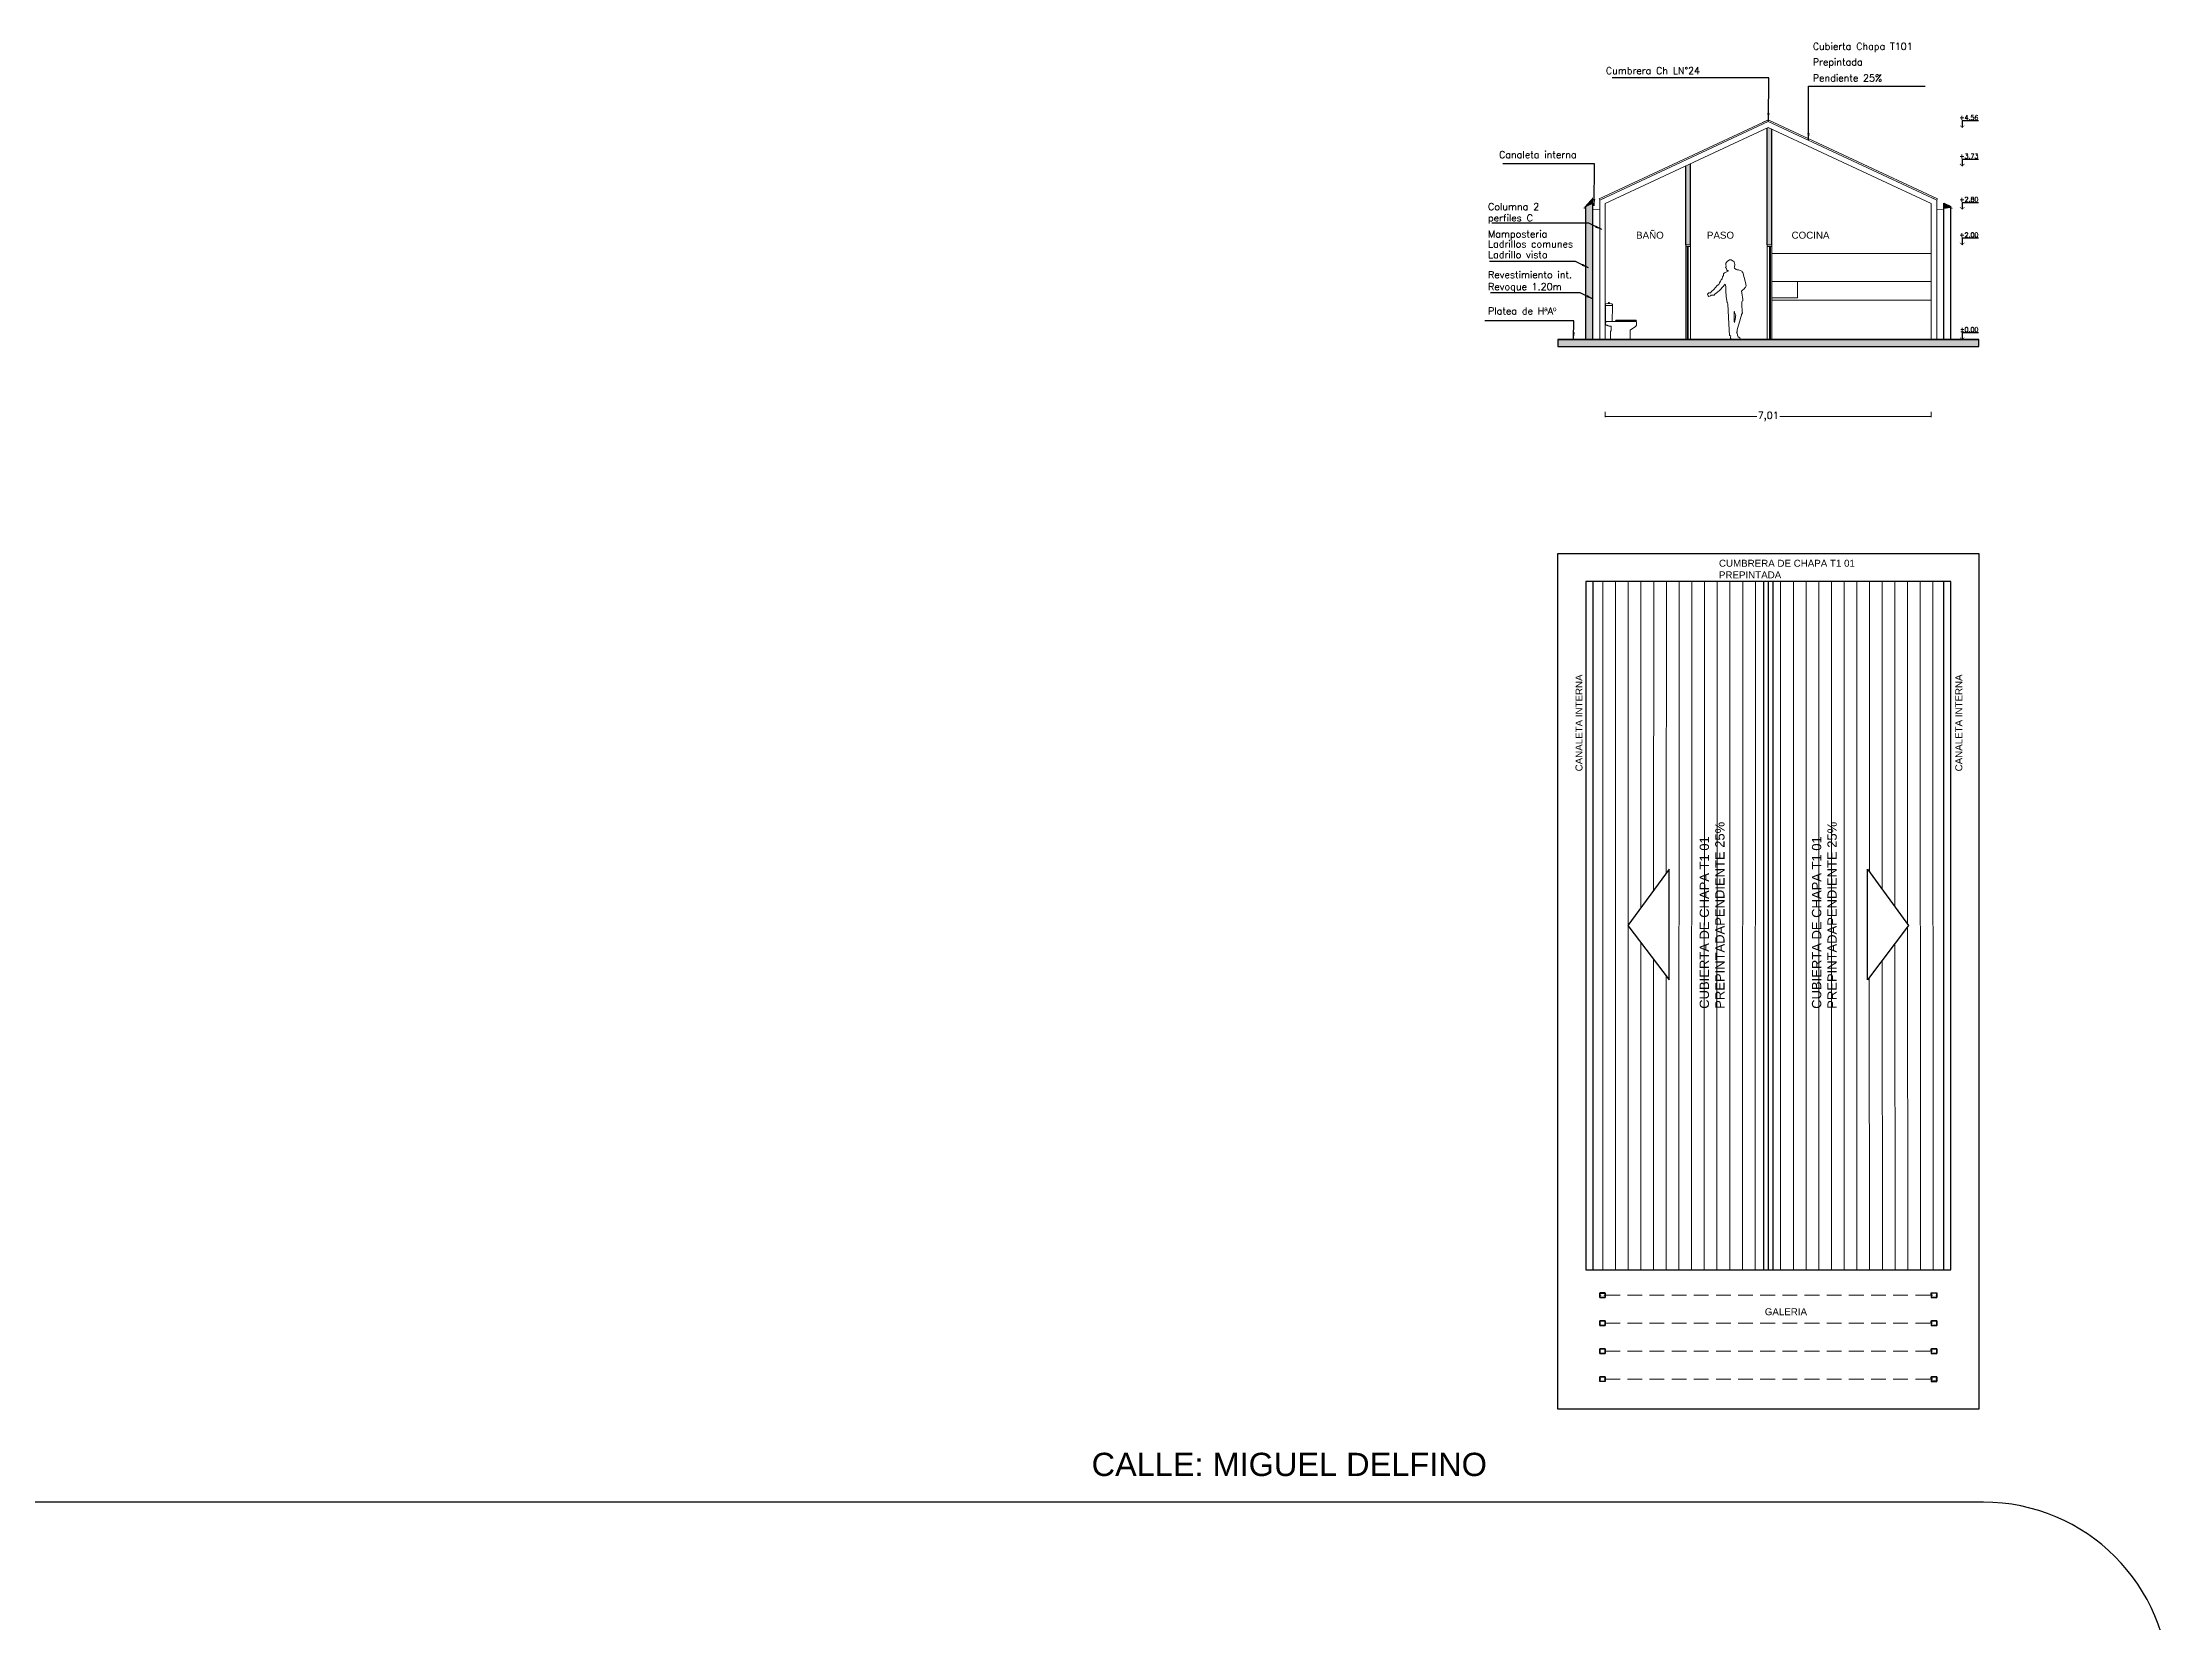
# Model space of a CAD drawing. Header units: metres. Extents: x 5593058 to 5593183, y 6971841 to 6972020.
# Drawn here: x 5593120.74 to 5593166.47, y 6971977.98 to 6972011.95 of the extents above; entities that cross this region are included whole.
import ezdxf
from ezdxf.enums import TextEntityAlignment as Align

# ---------------------------------------------------------------- set-up
doc = ezdxf.new("R2010")
doc.units = ezdxf.units.M
doc.header["$LTSCALE"] = 0.1
doc.header["$PDMODE"] = 35
doc.header["$PDSIZE"] = -3
for name, pattern in [('ACAD_ISO03W100', [30, 12, -18]), ('HIDDEN', [9.524999999999999, 6.35, -3.175]), ('HIDDEN2', [4.762499999999999, 3.175, -1.5875])]:
    doc.linetypes.add(name, pattern=pattern)
for name, color, linetype, lineweight in [('0-COTAS', 9, 'Continuous', 0), ('A-ABERTURAS', 1, 'Continuous', 0), ('A-MOBILIARIO', 1, 'Continuous', 5), ('A-PISOS', 252, 'Continuous', 0), ('A-PLANILLA LOCALES', 2, 'Continuous', 0), ('A-PROYECCIONES', 253, 'ACAD_ISO03W100', 0), ('B Mobiliario', 1, 'Continuous', 0)]:
    doc.layers.add(name, color=color, linetype=linetype, lineweight=lineweight)
for name, color, linetype in [('00 veredas', 252, 'Continuous'), ('A - MUROS', 2, 'Continuous'), ('A - PISOS', 1, 'Continuous'), ('A - PROYECCION', 1, 'HIDDEN2'), ('A - TEXTOS', 1, 'Continuous'), ('A - VISTA 2', 2, 'Continuous'), ('A- HACH_MURO', 10, 'Continuous'), ('Borde Rio', 160, 'Continuous'), ('PLANTA DE TECHOS', 1, 'Continuous'), ('simb_cota nivel', 1, 'Continuous')]:
    doc.layers.add(name, color=color, linetype=linetype)
doc.styles.add('arial', font='arial.ttf')
doc.styles.add('COTAS', font='arial.ttf', dxfattribs={"width": 0.7})
doc.styles.add('ROMANS', font='romans')
doc.styles.get("Standard").update_dxf_attribs({"font": 'simplex.shx'})
doc.dimstyles.new('1-100', dxfattribs={"dimscale": 0.05, "dimtxt": 6, "dimasz": 3, "dimexe": 1.25, "dimexo": 0.625, "dimtad": 0, "dimzin": 1, "dimtxsty": 'COTAS', "dimcen": 0, "dimazin": 0, "dimtm": 1e-09, "dimtfac": 1, "dimtofl": 0, "dimtmove": 0, "dimatfit": 3, "dimfxl": 1.25, "dimarcsym": 0})
doc.dimstyles.new('EST-1.100', dxfattribs={"dimtxt": 0.15, "dimasz": 0.01, "dimexe": 0.015, "dimexo": 0, "dimgap": 0.05, "dimtad": 0, "dimtxsty": 'Standard', "dimblk": 'DOT', "dimcen": 0.02, "dimclrd": 256, "dimclre": 256, "dimclrt": 256, "dimazin": 0, "dimtfac": 1, "dimtmove": 0, "dimatfit": 3, "dimfxl": 0.1, "dimfxlon": 1, "dimlwd": -1, "dimlwe": -1, "dimarcsym": 0})

# ---------------------------------------------------------------- blocks, each defined once
blk = doc.blocks.new('PERFIL C 120')
blk.add_lwpolyline([(0.1049999995157123, 1.862645149230957e-09), (0.1200000001117587, 1.862645149230957e-09), (0.1200000001117587, 0.05000000167638063), (0, 0.05000000353902578), (0, 3.725290298461914e-09), (0.01500000059604645, 1.862645149230957e-09), (0.01500000059604645, 0.002000002190470695), (0.001999999396502972, 0.002000002190470695), (0.002000000327825546, 0.04800000321120024), (0.1184000009670854, 0.04800000134855509), (0.1184000009670854, 0.002000002190470695), (0.1049999995157123, 0.002000002190470695)], close=True)
blk = doc.blocks.new('EST MET')
at = {"layer": 'A-PROYECCIONES', "color": 253, "linetype": 'HIDDEN', "ltscale": 0.5}
blk.add_line((0.1200000001117587, -1.862645149230957e-09), (7.1304637696594, 0), dxfattribs=at)
at = {"layer": 'A - VISTA 2'}
blk.add_blockref('PERFIL C 120', (0, -3.725290298461914e-09), dxfattribs=at)
at = {"layer": 'A - VISTA 2', "xscale": -1, "rotation": 180}
blk.add_blockref('PERFIL C 120', (0, 3.725290298461914e-09), dxfattribs=at)
at = {"layer": 'A - VISTA 2', "xscale": -1}
blk.add_blockref('PERFIL C 120', (7.250463769771159, -1.396983861923218e-07), dxfattribs=at)
at = {"layer": 'A - VISTA 2', "rotation": 180}
blk.add_blockref('PERFIL C 120', (7.250463769771159, -1.322478055953979e-07), dxfattribs=at)
blk = doc.blocks.new('_Dot')
at = {"color": 0, "linetype": 'ByBlock', "lineweight": -2}
blk.add_line((-0.5, 0), (-1, 0), dxfattribs=at)
at = {"color": 0, "linetype": 'ByBlock', "const_width": 0.5}
blk.add_lwpolyline([(-0.25, 0, 1), (0.25, 0, 1)], format="xyb", close=True, dxfattribs=at)
blk = doc.blocks.new('*D181')
at = {"layer": '0-COTAS', "transparency": 16777216}
for p, q in [((5593154.342035215, 6972004.012604863), (5593154.342035215, 6972003.897604863)), ((5593154.352035215, 6972003.912604863), (5593157.600838481, 6972003.912604863)), ((5593161.342498891, 6972003.912604863), (5593158.093695625, 6972003.912604863)), ((5593161.352498891, 6972004.012604863), (5593161.352498891, 6972003.897604863))]:
    blk.add_line(p, q, dxfattribs=at)
at = {"layer": 'Defpoints', "color": 0, "transparency": 16777216}
for p in [(5593154.342035215, 6972004.364535985), (5593161.352498891, 6972004.364535985), (5593161.352498891, 6972003.912604863)]:
    blk.add_point(p, dxfattribs=at)
at = {"layer": '0-COTAS', "transparency": 16777216, "xscale": 0.01, "yscale": 0.01, "zscale": 0.01, "rotation": 180}
blk.add_blockref('_Dot', (5593154.342035215, 6972003.912604863), dxfattribs=at)
at = {"layer": '0-COTAS', "transparency": 16777216, "xscale": 0.01, "yscale": 0.01, "zscale": 0.01}
blk.add_blockref('_Dot', (5593161.352498891, 6972003.912604863), dxfattribs=at)
at = {"layer": '0-COTAS', "transparency": 16777216, "insert": (5593157.847267053, 6972003.912604863), "char_height": 0.15, "attachment_point": 5}
blk.add_mtext('7,01', dxfattribs=at)
blk = doc.blocks.new('ca_ba_wc014')
for p, q in [((-11.24655365245417, 73.0999999998603), (3.999004470184445, 73.0999999998603)), ((-5.12377459090203, 77.49549995944835), (-2.12377459090203, 77.49549995944835)), ((-4.522138778585941, 77.99838909995742), (-2.725410403683782, 77.99838909995742)), ((1.864240618422627, 38.5), (-9.111789800226688, 38.5)), ((14.3490606690757, 41), (15.3490606690757, 41)), ((15.3490606690757, 40.5), (14.3490606690757, 40.5)), ((14.3490606690757, 38.99999999976717), (15.3490606690757, 38.99999999976717)), ((15.3490606690757, 38.5), (14.3490606690757, 38.5)), ((15.3490606690757, 41), (49.35040532145649, 41)), ((15.3490606690757, 41), (15.3490606690757, 40.5)), ((15.3490606690757, 40.5), (49.35040532145649, 40.5)), ((15.3490606690757, 38.99999999976717), (49.35040532145649, 38.99999999976717)), ((15.3490606690757, 38.99999999976717), (15.3490606690757, 38.5)), ((15.3490606690757, 38.5), (49.35040532145649, 38.5)), ((50.35040532099083, 41), (49.35040532145649, 41)), ((49.35040532145649, 41), (49.35040532145649, 40.5)), ((49.35040532145649, 40.5), (50.35040532099083, 40.5)), ((50.35040532099083, 38.99999999976717), (49.35040532145649, 38.99999999976717)), ((49.35040532145649, 38.99999999976717), (49.35040532145649, 38.5)), ((49.35040532145649, 38.5), (50.35040532099083, 38.5))]:
    blk.add_line(p, q)
blk.add_lwpolyline([(-11.00035017495975, 36.62559432955459), (-11.00035017495975, 32.93495359225199, 0.4164187560727259), (-9.111789800226688, 31.06054792180657), (-7.504595919046551, 30.86428933148272), (-6.753741478547454, 30.50417562527582), (-6.153067109175026, 29.90398147050291), (-5.222005766816437, 29.48385113570839), (-4.110760478768498, 29.24377068667673), (-2.669128218200058, 29.09372214809991), (-0.2363809514790773, 29.00369023787789), (1.599617470987141, 29.00369023787789), (1.599617470987141, 19.51427674014121), (0, 17.31658401712775), (0, 0), (41.78995765000582, 0), (41.78995765000582, 20.44999999995343), (53.46327868802473, 27.9897478276398), (54.70165592851117, 29.22713268967345), (55.30315672419965, 30.18168553127907), (55.55344634782523, 31.22746583772823), (55.55344634782523, 37.83822993119247, 0.4142135623730951), (54.89167627878487, 38.5), (50.35040532099083, 38.5), (50.35040532099083, 38.99999999976717), (54.66102328943089, 38.99999999976717, 1), (54.66102328943089, 40.5), (50.35040532099083, 40.5), (50.35040532099083, 41), (54.38692514738068, 41, 1), (54.38692514738068, 42), (11.54449032060802, 42, 1), (11.54449032060802, 41), (14.3490606690757, 41), (14.3490606690757, 40.5), (11.54449032060802, 40.5, 1), (11.54449032060802, 38.99999999976717), (14.3490606690757, 38.99999999976717), (14.3490606690757, 38.5), (1.864240618422627, 38.5, 0.4164187560727259), (3.752800992690027, 40.37440567021258), (3.999004470184445, 70.65750181209296), (3.999004470184445, 73.0999999998603), (4.19900447037071, 73.0999999998603), (4.19900447037071, 75.06090159807354, 0.3903323688886576), (2.730405436363071, 76.65549677726813), (-2.12377459090203, 77.49549995944835), (-2.12377459090203, 77.79662402835675, 0.4126931531334773), (-2.32273583766073, 77.99662133073434, 0.0004018747618855861), (-2.725410403683782, 77.99838909995742), (-2.630983089096844, 79.39165515918285, 0.433122653446227), (-2.730399697553366, 79.49841642612591, 0.0008862867053626449), (-3.62377459090203, 79.5, 0.0008862867053625894), (-4.517149484716356, 79.49841642612591, 0.4331226534462188), (-4.616566093172878, 79.39165515918285), (-4.522138778585941, 77.99838909995742, 0.0004018747618856972), (-4.924813344608992, 77.99662133073434, 0.4126931531334773), (-5.12377459090203, 77.79662402835675), (-5.12377459090203, 77.49549995944835), (-9.977954618632793, 76.65549677726813, 0.3903323688886576), (-11.44655365264043, 75.06090159807354), (-11.44655365264043, 73.0999999998603), (-11.24655365245417, 73.0999999998603), (-11.24655365245417, 70.70096405153163), (-11.00035017495975, 40.37440567021258, 0.4164187560727259), (-9.111789800226688, 38.5, 0.4164187560727259)], format="xyb", close=True)
blk = doc.blocks.new('ca_pers001')
for p, q in [((40.35520008071171, 158.8530318667472), (39.52982780234697, 159.5865841556529)), ((40.17177002403696, 154.0835984865007), (39.9883399673613, 153.9008821654547)), ((57.17143345316254, 154.8993899098309), (57.59796128376638, 156.6523750000306)), ((57.96482139711679, 153.7154788396874), (57.17143345316254, 154.8993899098309)), ((61.63342253061955, 150.9639860051111), (57.96482139711679, 153.7154788396874)), ((63.46780706626851, 149.588239587823), (61.63342253061955, 150.9639860051111)), ((66.58616001419523, 149.588239587823), (63.46780706626851, 149.588239587823)), ((70.07137307547146, 148.1668140902739), (66.58616001419523, 149.588239587823)), ((73.55658613674814, 146.7453885927239), (70.07137307547146, 148.1668140902739)), ((74.29030636344851, 145.8291199827727), (73.55658613674814, 146.7453885927239)), ((6.053275669072718, 94.28430841473255), (8.07104827694775, 95.38598035045152)), ((37.42031917390932, 118.1314753159654), (27.51492817565622, 107.8590562665668)), ((57.96482139711679, 60.16472246410058), (58.14825145379109, 60.27308460858876)), ((57.59796128376638, 36.68567520968054), (57.29987169750075, 37.78734714539951)), ((62.55065678289293, 15.77540446879084), (62.5001355539107, 16.20027015736014))]:
    blk.add_line(p, q)
for points in [[(39.9883399673613, 153.9008821654547), (41.45582240521162, 149.8650010741135), (41.45582240521162, 148.121135010012), (44.57417535313743, 148.121135010012), (44.02388518311272, 147.1135082395372), (36.31969684940941, 143.2603434692423), (34.4853962826578, 141.2424029235717), (34.4853962826578, 137.7573578000902), (32.28419361810711, 134.6404323234219), (31.36700135028241, 130.7872675531271), (29.53270078353125, 128.58661068641), (28.06526033013006, 125.4669982050209), (25.68062760890371, 122.1673564073067), (24.39653324328037, 118.1314753159654), (20.72793210977761, 116.1135347702948), (17.24267706405226, 111.7095340321403), (13.75746400277512, 107.490936619753), (8.437950374747288, 103.2723392073663), (6.494050194984538, 100.7976078590805)], [(40.35520008071171, 158.8530318667472), (40.1717700240365, 157.7513599310282), (38.88780161175873, 154.451718133314), (40.1717700240365, 154.0835984865007)], [(57.59796128376593, 156.6523750000306), (58.33163952601763, 161.4218083802771), (57.41448924264205, 166.9247940494292), (50.81096521788731, 171.0520333012937), (46.95876608991466, 171.0520333012937), (42.18958461636112, 168.0237789804269), (39.9883399673613, 165.272286145851), (39.52982780234606, 164.1733012148534), (39.52982780234606, 159.5865841556529)], [(74.29030636344942, 145.8291199827722), (75.57431676017495, 144.3620154049613), (81.62759259935319, 122.3500727283526), (82.91168696497698, 115.7454151234815), (81.62759259935319, 112.8112059678592), (78.3258935636486, 108.409892234426), (75.94121885797449, 107.1255039776611), (73.18972602339818, 104.3740111430852), (73.92348823454722, 100.155413730698), (76.12469089909837, 85.8471135899581), (76.12469089909837, 83.09562075538179), (74.10691829122288, 82.36206846647656), (73.46489210063555, 81.44311285180356), (73.46489210063555, 75.02385857269974), (74.29030636344942, 59.6165735009622), (75.02406857459891, 57.23051330847829), (73.00629596672297, 54.11358783181004), (72.82286591004731, 52.46107992823136), (71.72228556999744, 47.87704987375218), (69.33765284877109, 40.35612365892939), (66.76954808642131, 31.18268954052837), (63.559501102382, 20.54483784903778), (63.559501102382, 16.32624043665055), (62.5001355539107, 16.20027015736014)], [(6.494050194984538, 100.7976078590805), (2.384590566672159, 100.7976078590805), (-1.701050678093452e-07, 97.76935353821409), (1.100580169945715, 94.10159209368612), (2.934964705594666, 92.81720383692118), (6.053275669072718, 94.10159209368612), (6.053275669072718, 94.2843084147321)], [(27.51492817565577, 107.8590562665668), (25.31372551110508, 105.4729960740829), (18.34325740410304, 99.60457776283829), (15.59184853842407, 97.76935353821409), (13.94085207500166, 95.2946221899283), (11.18944320932314, 95.15489794442237), (8.437950374747288, 95.15489794442237), (8.07104827694775, 95.38598035045106)], [(50.26059107896481, 7.703642286108789), (47.3256681877142, 8.437194575014018), (45.67479767763734, 34.11958570087199), (43.84049711088528, 76.30824682946468), (43.10677688418491, 79.24245598508696), (41.82272450301025, 79.97600827399219), (40.26350604459822, 92.0836515480155), (40.26350604459822, 96.85308492826243), (39.25461974066047, 100.155413730698), (39.25461974066047, 113.9128779035782), (37.78717928725928, 119.0477439259171), (37.42031917390932, 118.1314753159654)], [(57.96482139711679, 60.16472246410058), (57.13932316540513, 59.24845385414892), (57.00182409568424, 46.95809425907919), (57.29987169750075, 43.47304913559765), (57.29987169750075, 37.78734714539951)], [(58.148251453792, 60.27308460858876), (58.148251453792, 58.33218524419726), (60.89970230391873, 52.46107992823136), (59.89081599998099, 50.07770674046878), (59.89081599998099, 47.69164654798487), (57.59796128376593, 36.68567520968054)], [(50.26059107896481, 7.703642286108789), (49.1599687544649, 5.134865772578451), (49.1599687544649, 3.299641547954252), (51.17778334678997, -2.497599780326709e-07), (55.0298565214166, -2.497599780326709e-07), (59.79912196386795, -2.497599780326709e-07), (67.87012842647255, -2.497599780326709e-07), (70.25480313214712, 1.467104328050937), (69.15422279209633, 3.485044873721563), (65.85239780304528, 5.685701740438162), (64.20152729296933, 9.170746863919703), (63.46780706626896, 13.94018024416619), (62.55065678289293, 15.77540446879084)]]:
    blk.add_lwpolyline(points)
blk = doc.blocks.new('ref-nivel-co')
at = {"linetype": 'ByBlock'}
blk.add_line((-6.661338147750939e-18, 0.003000000000000043), (0, 7.105427357601002e-17), dxfattribs=at)
at = {"const_width": 0.00025}
blk.add_lwpolyline([(-0.0009750000000000058, 0.0009040375655910099), (0, 7.107378921511475e-17), (0.0009749999999999983, 0.0009040375655910099)], dxfattribs=at)
blk.add_lwpolyline([(-6.661338147750939e-18, 0.003000000000000043), (0.006999999999999997, 0.003000000000000043)])
blk.add_attdef('NIVEL', text='', height=0.002).set_placement((0.006999999999999997, 0.003262265530143154), align=Align.RIGHT)

msp = doc.modelspace()

# ---------------------------------------------------------------- hatches: boundary and pattern name
at = {"layer": 'A - MUROS'}
h = msp.add_hatch(color=256, dxfattribs=at)
h.dxf.hatch_style = 1
h.paths.add_polyline_path([(5593162.372498893, 6972005.566260621), (5593157.220431219, 6972005.566260621), (5593157.220431205, 6972005.566260613), (5593157.13972114, 6972005.566260613), (5593153.322035213, 6972005.566260621), (5593153.322035213, 6972005.416260617), (5593162.372498892, 6972005.416260617)])
at = {"layer": 'A- HACH_MURO'}
h = msp.add_hatch(color=256, dxfattribs=at)
h.dxf.hatch_style = 1
h.paths.add_polyline_path([(5593157.922035207, 6972010.089463518), (5593157.847267053, 6972010.124328486), (5593157.822035208, 6972010.112562682), (5593157.822035211, 6972007.603264719), (5593157.92203521, 6972007.603264719)])
h = msp.add_hatch(color=256, dxfattribs=at)
h.dxf.hatch_style = 1
h.paths.add_polyline_path([(5593154.072035208, 6972008.493403282), (5593153.922035208, 6972008.420546346), (5593153.922035213, 6972005.566260621), (5593154.072035213, 6972005.566260621)])
h.paths.add_polyline_path([(5593156.172035209, 6972009.34315494), (5593156.072035209, 6972009.296524168), (5593156.072035212, 6972007.603264716), (5593156.172035212, 6972007.603264716)])
h = msp.add_hatch(dxfattribs=at)
h.set_pattern_fill('ANGLE', color=256)
h.set_pattern_definition([(0, (0, 0), (0, 6.985), [5.08, -1.905]), (90, (0, 0), (-6.985, 4.277078946022131e-16), [5.08, -1.905])])
h.paths.add_polyline_path([(5593161.772498898, 6972008.420546346), (5593161.622498898, 6972008.493403282), (5593161.622498893, 6972005.566260621), (5593161.772498893, 6972005.566260621)])
at = {"layer": 'B Mobiliario'}
h = msp.add_hatch(dxfattribs=at)
h.set_pattern_fill('LINE', color=256, scale=0.08600000000000001, angle=90)
h.set_pattern_definition([(90, (0, -0.5999999437481165), (-0.27305, 1.671949042535924e-17), [])])
h.paths.add_polyline_path([(5593157.747267043, 6972000.367367607), (5593154.072035213, 6972000.367367607), (5593154.072035213, 6971985.567367604), (5593157.747267043, 6971985.567367604)])
h.paths.add_polyline_path([(5593155.714631708, 6971991.801887128), (5593154.829266991, 6971992.967367605), (5593155.714631708, 6971994.176014678)], flags=16)
h.paths.add_polyline_path([(5593161.622498873, 6972000.367367607), (5593157.947267042, 6972000.367367607), (5593157.947267042, 6971985.567367604), (5593161.622498873, 6971985.567367604)])
h.paths.add_polyline_path([(5593159.979902377, 6971991.801887128), (5593159.979902377, 6971994.176014678), (5593160.865267094, 6971992.967367605)], flags=16)
h.paths.add_polyline_path([(5593157.010659409, 6971991.105648604), (5593157.010659409, 6971995.226931005), (5593156.261773553, 6971995.226931005), (5593156.261773553, 6971991.105648604)], flags=24)
h.paths.add_polyline_path([(5593159.435079769, 6971991.105648604), (5593159.435079769, 6971995.226931005), (5593158.686193913, 6971995.226931005), (5593158.686193913, 6971991.105648604)], flags=24)

# ---------------------------------------------------------------- linework, layer by layer
at = {"layer": '0-COTAS'}
for p, q in [((5593154.209357473, 6972008.593449847), (5593157.834588503, 6972010.283923075)), ((5593157.847267054, 6972010.256733841), (5593157.834588504, 6972010.283923076)), ((5593157.847267054, 6972010.256733841), (5593157.859945604, 6972010.283923075)), ((5593161.485177302, 6972008.593449536), (5593157.859945603, 6972010.283923075)), ((5593154.222036023, 6972008.566260614), (5593154.209357473, 6972008.593449847)), ((5593161.472498897, 6972008.566260218), (5593161.485177454, 6972008.593449465))]:
    msp.add_line(p, q, dxfattribs=at)
msp.add_lwpolyline([(5593154.222036023, 6972008.566260541), (5593154.222035995, 6972008.5662606), (5593157.847267053, 6972010.256733841)], dxfattribs=at)
at = {"layer": '00 veredas', "ltscale": 20}
msp.add_lwpolyline([(5593062.472498876, 6971912.670013709), (5593162.472498877, 6971912.670013708, 0.4142135623758884), (5593166.472498877, 6971916.670013708), (5593166.472498877, 6971976.570013708, 0.4142135623675747), (5593162.472498877, 6971980.570013708), (5593062.472498878, 6971980.57001371, 0.4142135623692026), (5593058.472498878, 6971976.57001371), (5593058.472498876, 6971916.670013709, 0.4142135623796246)], format="xyb", close=True, dxfattribs=at)
at = {"layer": 'A - PISOS'}
msp.add_lwpolyline([(5593153.324035212, 6972000.967367606), (5593162.372498876, 6972000.967367606), (5593162.371498873, 6971982.567367662), (5593153.323035209, 6971982.567367662)], close=True, dxfattribs=at)
at = {"layer": 'A - PROYECCION', "color": 2, "linetype": 'Continuous'}
for p, q in [((5593157.747267043, 6972000.367367607), (5593157.747267043, 6971985.567367604)), ((5593157.847267043, 6972000.367367607), (5593157.847267043, 6971985.567367604)), ((5593157.947267042, 6972000.367367607), (5593157.947267042, 6971985.567367604))]:
    msp.add_line(p, q, dxfattribs=at)
for points in [[(5593153.922035213, 6971985.567367604), (5593161.772498873, 6971985.567367604), (5593161.772498873, 6972000.367367607), (5593153.922035213, 6972000.367367607)], [(5593154.072035213, 6971985.567367604), (5593161.622498873, 6971985.567367604), (5593161.622498873, 6972000.367367607), (5593154.072035213, 6972000.367367607)]]:
    msp.add_lwpolyline(points, close=True, dxfattribs=at)
at = {"layer": 'A - PROYECCION', "color": 1, "linetype": 'Continuous', "flags": 128}
for points in [[(5593155.714631708, 6971991.801887128), (5593155.714631708, 6971994.176014678), (5593154.829266991, 6971992.967367605), (5593155.714631708, 6971991.801887128)], [(5593159.979902377, 6971991.801887128), (5593159.979902377, 6971994.176014678), (5593160.865267094, 6971992.967367605), (5593159.979902377, 6971991.801887128)]]:
    msp.add_lwpolyline(points, dxfattribs=at)
at = {"layer": 'A-ABERTURAS', "color": 1}
for p, q in [((5593156.072035213, 6972007.566260614), (5593156.172035213, 6972007.566260614)), ((5593156.072035212, 6972007.566260614), (5593156.072035212, 6972005.566260614)), ((5593156.104138587, 6972007.565924908), (5593156.104138587, 6972005.565924908)), ((5593156.122035211, 6972007.566260614), (5593156.122035211, 6972005.566260614)), ((5593156.172035212, 6972007.566260613), (5593156.172035212, 6972005.566260614)), ((5593157.822035211, 6972007.566260614), (5593157.92203521, 6972007.566260613)), ((5593157.822035211, 6972007.566260614), (5593157.822035211, 6972005.566260614)), ((5593157.822035211, 6972007.566260616), (5593157.922035211, 6972007.566260616)), ((5593157.872035211, 6972007.566260611), (5593157.872035211, 6972005.566260611)), ((5593157.893136605, 6972007.566260611), (5593157.893136605, 6972005.566260611)), ((5593157.92203521, 6972007.566260613), (5593157.92203521, 6972005.566260614))]:
    msp.add_line(p, q, dxfattribs=at)
at = {"layer": 'A-ABERTURAS', "color": 1, "flags": 128}
msp.add_lwpolyline([(5593157.720218228, 6972010.231380831), (5593157.847059932, 6972010.290364687), (5593157.968689796, 6972010.232140111)], dxfattribs=at)
at = {"layer": 'A-ABERTURAS', "color": 1}
for points in [[(5593156.072035212, 6972007.603264716), (5593156.172035212, 6972007.603264716), (5593156.172035212, 6972007.566260614), (5593156.072035212, 6972007.566260614)], [(5593157.82203521, 6972007.603264719), (5593157.92203521, 6972007.603264719), (5593157.92203521, 6972007.566260616), (5593157.82203521, 6972007.566260616)]]:
    msp.add_lwpolyline(points, close=True, dxfattribs=at)
at = {"layer": 'A-MOBILIARIO', "color": 1}
for p, q in [((5593157.92203521, 6972007.416260613), (5593161.352498891, 6972007.416260614)), ((5593157.922035207, 6972006.81626059), (5593161.352498891, 6972006.816260614)), ((5593157.922035213, 6972006.416260613), (5593161.352498891, 6972006.416260614))]:
    msp.add_line(p, q, dxfattribs=at)
at = {"layer": 'A-PISOS'}
for p, q in [((5593154.222035209, 6972008.566260234), (5593157.847267054, 6972010.256733841)), ((5593161.472498904, 6972008.566260232), (5593157.847267053, 6972010.256733841))]:
    msp.add_line(p, q, dxfattribs=at)
for points in [[(5593157.847267053, 6972010.124328486), (5593154.34203521, 6972008.489811809)], [(5593157.847267053, 6972010.124328486), (5593161.352498896, 6972008.489811809)], [(5593154.34203521, 6972008.489811809), (5593154.342035215, 6972005.566260614), (5593154.222035216, 6972005.566260614), (5593154.222035209, 6972008.566260614)], [(5593161.352498896, 6972008.489811809), (5593161.352498891, 6972005.566260614), (5593161.47249889, 6972005.566260614), (5593161.472498897, 6972008.566260614)]]:
    msp.add_lwpolyline(points, dxfattribs=at)
msp.add_lwpolyline([(5593157.922035207, 6972006.816260614), (5593158.474121419, 6972006.816260614), (5593158.474121422, 6972006.466260613), (5593157.92203521, 6972006.466260613)], close=True, dxfattribs=at)
at = {"layer": 'Borde Rio', "color": 3}
for p, q in [((5593157.822035211, 6972007.603264719), (5593157.822035208, 6972010.112562682)), ((5593157.92203521, 6972007.603264719), (5593157.922035207, 6972010.089463518)), ((5593156.072035212, 6972007.603264716), (5593156.072035209, 6972009.296524168)), ((5593156.172035212, 6972007.603264716), (5593156.172035209, 6972009.343154941)), ((5593154.072035208, 6972008.496314075), (5593153.922035208, 6972008.426367916)), ((5593153.922035213, 6972005.566260614), (5593153.922035208, 6972008.426367916)), ((5593154.072035213, 6972005.566260614), (5593154.072035208, 6972008.496314075)), ((5593161.622498893, 6972005.566260614), (5593161.622498898, 6972008.496314075)), ((5593161.622498898, 6972008.496314075), (5593161.772498898, 6972008.426367916)), ((5593161.772498893, 6972005.566260614), (5593161.772498898, 6972008.426367916)), ((5593153.322035213, 6972005.566260617), (5593162.372498892, 6972005.566260621))]:
    msp.add_line(p, q, dxfattribs=at)
at = {"layer": 'Borde Rio', "color": 1, "const_width": 0.01, "flags": 128}
for points in [[(5593154.311986887, 6972008.609950909), (5593154.222036023, 6972008.566260614), (5593154.222036023, 6972008.366260613), (5593154.072036023, 6972008.366260613), (5593154.072036022, 6972008.493403678), (5593153.885837733, 6972008.402964765), (5593153.885837733, 6972008.382964766), (5593153.900837732, 6972008.382964766), (5593153.914979869, 6972008.397106901)], [(5593161.382547219, 6972008.609950909), (5593161.472498083, 6972008.566260614), (5593161.472498083, 6972008.366260613), (5593161.622498083, 6972008.366260613), (5593161.622498084, 6972008.493403678), (5593161.808696373, 6972008.402964765), (5593161.808696373, 6972008.382964766), (5593161.793696374, 6972008.382964766), (5593161.779554238, 6972008.397106901)]]:
    msp.add_lwpolyline(points, dxfattribs=at)
at = {"layer": 'Borde Rio', "color": 3}
msp.add_lwpolyline([(5593161.472498083, 6972008.566260541), (5593161.472498111, 6972008.5662606)], dxfattribs=at)
at = {"layer": 'Borde Rio', "color": 3, "flags": 128}
msp.add_lwpolyline([(5593153.322035213, 6972005.566260617), (5593153.322035213, 6972005.416260617), (5593162.372498892, 6972005.416260617), (5593162.372498893, 6972005.566260621), (5593153.322035213, 6972005.566260621)], dxfattribs=at)

# ---------------------------------------------------------------- block references
for p in [(5593154.222034785, 6971985.017367608), (5593154.222034636, 6971984.417367612), (5593154.222034636, 6971983.817367609), (5593154.222035158, 6971983.217367605)]:
    msp.add_blockref('EST MET', p)
at = {"layer": '0-COTAS', "xscale": 0.01, "yscale": 0.01, "zscale": 0.01}
msp.add_blockref('ca_pers001', (5593156.541729921, 6972005.566260615), dxfattribs=at)
at = {"layer": 'A-MOBILIARIO', "color": 1, "xscale": 0.01, "yscale": 0.01, "zscale": 0.01}
msp.add_blockref('ca_ba_wc014', (5593154.456500752, 6972005.566260614), dxfattribs=at)
at = {"layer": 'simb_cota nivel', "xscale": 50, "yscale": 50, "zscale": 50}
for p, values in [((5593162.015841092, 6972010.124328489), {'NIVEL': '+4.56'}), ((5593162.015841092, 6972009.296524173), {'NIVEL': '+3.73'}), ((5593162.015841092, 6972008.366260613), {'NIVEL': '+2.80'}), ((5593162.015841094, 6972007.603264718), {'NIVEL': '+2.00'}), ((5593162.015841094, 6972005.566260614), {'NIVEL': '%%p0.00'})]:
    msp.add_blockref('ref-nivel-co', p, dxfattribs=at).add_auto_attribs(values)

# ---------------------------------------------------------------- texts
at = {"layer": 'A - TEXTOS', "color": 252, "lineweight": 15, "ltscale": 0.08, "style": 'ROMANS'}
for s, p in [('Cubierta Chapa T101', (5593158.805173648, 6972011.794899343)), ('Prepintada ', (5593158.805173648, 6972011.456041622)), ('Cumbrera Ch LN°24 ', (5593154.355556245, 6972011.273137379)), ('Pendiente 25%%%', (5593158.805173648, 6972011.114496138)), ('Canaleta interna', (5593152.059997728, 6972009.465684876)), ('Columna 2 ', (5593151.822271874, 6972008.345626481)), ('perfiles C', (5593151.822271874, 6972008.108024349)), ('Mamposteria ', (5593151.822271874, 6972007.759046931)), ('Ladrillos comunes', (5593151.822271874, 6972007.543720064)), ('Ladrillo visto', (5593151.822271874, 6972007.313543193)), ('Revestimiento int.', (5593151.822271874, 6972006.882889978)), ('Revoque 1.20m', (5593151.822271874, 6972006.630437843)), ('Platea de HªAº', (5593151.822271874, 6972006.103258825))]:
    msp.add_text(s, height=0.15, dxfattribs=at).set_placement(p)
at = {"layer": 'A-PLANILLA LOCALES', "style": 'arial'}
for s, height, p in [('BAÑO ', 0.15, (5593155.005539993, 6972007.73474053)), ('PASO ', 0.15, (5593156.528235107, 6972007.73474053)), ('COCINA ', 0.15, (5593158.347969031, 6972007.73474053)), ('GALERIA ', 0.15, (5593157.772053357, 6971984.589159572)), ('CALLE: MIGUEL DELFINO ', 0.5, (5593143.298534694, 6971981.132116242))]:
    msp.add_text(s, height=height, dxfattribs=at).set_placement(p)
at = {"layer": 'PLANTA DE TECHOS', "color": 2, "insert": (5593156.786860356, 6972000.831726243), "char_height": 0.15, "attachment_point": 1}
msp.add_mtext_dynamic_manual_height_columns('\\pxt10;{\\fArial|b0|i0|c0|p34;CUMBRERA DE CHAPA T1 01\\PPREPINTADA}', width=3.660547189656425, gutter_width=12.5, heights=[0.5983076272901815], dxfattribs=at)
at = {"layer": 'PLANTA DE TECHOS', "color": 2}
for s, width, heights, insert, char_height, attachment_point, rotation in [('\\pxt10;{\\fArial|b0|i0|c0|p34;CANALETA INTERNA }', 3.660547189656425, [0.5983076272901815], (5593153.702493122, 6971996.282220558), 0.15, 1, 90.00000000000001), ('\\pxt10;{\\fArial|b0|i0|c0|p34;CANALETA INTERNA }', 3.660547189656425, [0.5983076272901815], (5593161.86801389, 6971996.282220558), 0.15, 1, 90.00000000000001), ('\\pxt10;{\\fArial|b0|i0|c0|p34;CUBIERTA DE CHAPA T1 01\\PPREPINTADAPENDIENTE 25%}', 8.654250567089548, [1.807419795579904], (5593156.908817663, 6971991.177203856), 0.2, 7, 90.00000000000003), ('\\pxt10;{\\fArial|b0|i0|c0|p34;CUBIERTA DE CHAPA T1 01\\PPREPINTADAPENDIENTE 25%}', 8.654250567089548, [1.807419795579904], (5593158.785716423, 6971991.177203856), 0.2, 1, 89.99999999999999)]:
    msp.add_mtext_dynamic_manual_height_columns(s, width=width, gutter_width=12.5, heights=heights, dxfattribs=dict(at, insert=insert, char_height=char_height, attachment_point=attachment_point, rotation=rotation))

# ---------------------------------------------------------------- dimensions: what is measured, and where the dimension line sits
at = {"layer": '0-COTAS'}
dim = msp.add_linear_dim(base=(5593161.352498891, 6972003.912604863), p1=(5593154.342035215, 6972004.364535985), p2=(5593161.352498891, 6972004.364535985), dimstyle='EST-1.100', dxfattribs=at)
dim.commit()
dim.dimension.update_dxf_attribs({"geometry": '*D181', "text_midpoint": (5593157.847267053, 6972003.912604863)})

# ---------------------------------------------------------------- leaders
at = {"color": 252, "lineweight": 15, "ltscale": 0.08}
for points in [[(5593157.848371046, 6972010.284944952), (5593157.856270996, 6972011.190584179), (5593154.491671189, 6972011.190584179)], [(5593158.710910874, 6972009.851414629), (5593158.710910874, 6972011.012518594), (5593161.217022197, 6972011.012518594)], [(5593154.101856819, 6972008.437748784), (5593154.107629465, 6972009.345655448), (5593152.136760616, 6972009.34432642)], [(5593154.26707509, 6972007.931278385), (5593153.986571623, 6972008.066598909), (5593151.901937166, 6972008.065269881)], [(5593153.980229191, 6972007.10977861), (5593153.699725724, 6972007.245099134), (5593151.851429712, 6972007.243869834)], [(5593154.083300422, 6972006.435483532), (5593153.802796955, 6972006.570804056), (5593151.874590088, 6972006.569574756)], [(5593153.662345745, 6972005.57417726), (5593153.664839345, 6972005.966364251), (5593151.751079678, 6972005.971489596)]]:
    msp.add_leader(points, dimstyle='1-100', override={"dimgap": 0.625, "dimtad": 0}, dxfattribs=at)

doc.saveas('drawing.dxf')
